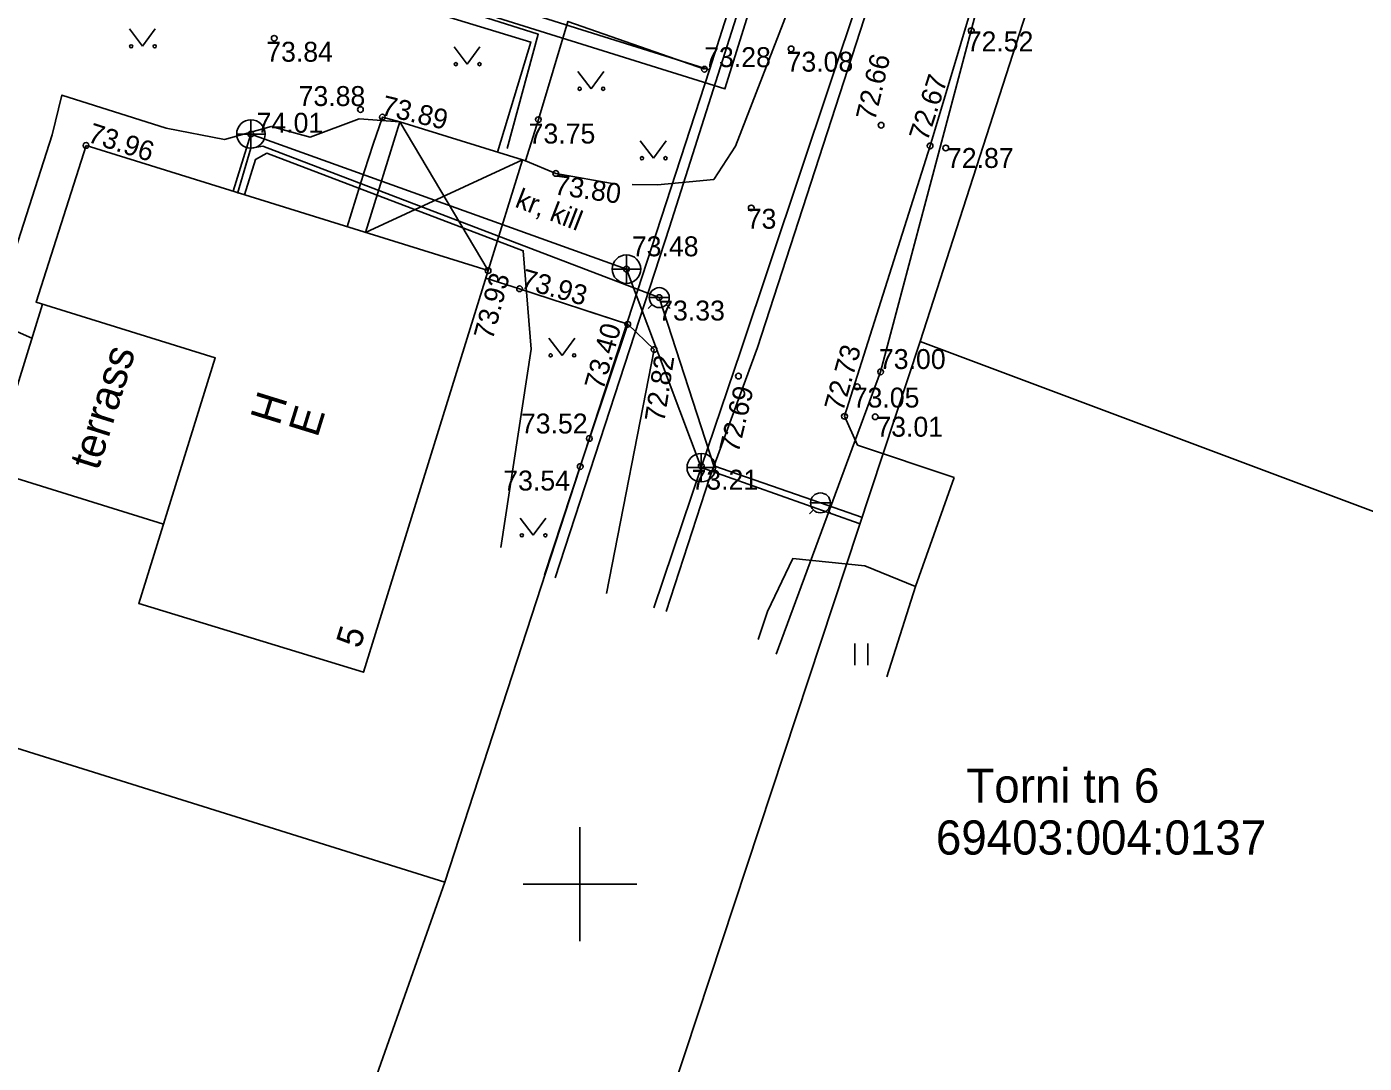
# Model space of a CAD drawing. Extents: x 640815 to 641001, y 6454682 to 6454942.
# Drawn here: x 640880.57 to 640927.55, y 6454843.71 to 6454880.12 of the extents above; entities that cross this region are included whole.
import ezdxf

# ---------------------------------------------------------------- set-up
doc = ezdxf.new("R2010")
doc.units = 0
for name, color, linetype in [('AED', 7, 'Continuous'), ('DTRASS', 7, 'Continuous'), ('HALJASTUS', 7, 'Continuous'), ('HOONE', 7, 'Continuous'), ('KKAEV', 7, 'Continuous'), ('KORGUS-EH2000', 7, 'Continuous'), ('KTRASS', 7, 'Continuous'), ('MOOTPIIR', 7, 'Continuous'), ('MPKAABEL', 7, 'Continuous'), ('PIIR', 7, 'Continuous'), ('TEE', 7, 'Continuous'), ('VKAEV', 7, 'Continuous'), ('VORK', 7, 'Continuous'), ('VTRASS', 7, 'Continuous')]:
    doc.layers.add(name, color=color, linetype=linetype)

msp = doc.modelspace()

# ---------------------------------------------------------------- linework, layer by layer
at = {"layer": 'AED'}
for p, q in [((640892.74, 6454876), (640892.434, 6454875.06)), ((640892.434, 6454875.06), (640891.823, 6454873.097)), ((640897.88, 6454870.92), (640896.691, 6454871.289)), ((640900.33, 6454865.66), (640900.01, 6454864.67)), ((640898.754, 6454860.874), (640900.01, 6454864.67))]:
    msp.add_line(p, q, dxfattribs=at)
for points in [[(640904.37, 6454878.63), (640899.58, 6454880.31), (640898.54, 6454876.86)], [(640904.37, 6454878.63), (640903.295, 6454879.007)], [(640893.677, 6454876.784), (640893.06, 6454876.95), (640892.74, 6454876)], [(640898.54, 6454876.86), (640898.092, 6454875.415), (640897.982, 6454875.449)], [(640900.33, 6454865.66), (640901.68, 6454869.67), (640897.88, 6454870.92)], [(640900.33, 6454865.66), (640901.68, 6454869.67), (640900.347, 6454870.108)]]:
    msp.add_lwpolyline(points, dxfattribs=at)
at = {"layer": 'DTRASS'}
msp.add_lwpolyline([(640906.892, 6454858.081), (640910.562, 6454867.996), (640913.743, 6454879.986), (640916.298, 6454889.806), (640919.217, 6454898.777), (640922.355, 6454908.227)], dxfattribs=at)
at = {"layer": 'HALJASTUS'}
for p, q in [((640884.174, 6454880.044), (640884.637, 6454879.437)), ((640884.637, 6454879.437), (640885.083, 6454880.044)), ((640895.58, 6454879.417), (640896.043, 6454878.81)), ((640896.043, 6454878.81), (640896.489, 6454879.417)), ((640899.925, 6454878.551), (640900.389, 6454877.944)), ((640900.389, 6454877.944), (640900.834, 6454878.551)), ((640902.115, 6454876.111), (640902.578, 6454875.504)), ((640902.578, 6454875.504), (640903.024, 6454876.111)), ((640898.907, 6454869.186), (640899.371, 6454868.579)), ((640899.371, 6454868.579), (640899.816, 6454869.186)), ((640897.895, 6454862.864), (640898.358, 6454862.257)), ((640898.358, 6454862.257), (640898.804, 6454862.864)), ((640909.655, 6454858.451), (640909.655, 6454857.69)), ((640910.11, 6454858.451), (640910.11, 6454857.69))]:
    msp.add_line(p, q, dxfattribs=at)
for points in [[(640864.073, 6454881.844), (640866.741, 6454889.924), (640898.537, 6454879.857), (640897.444, 6454875.847)], [(640864.603, 6454882.064), (640866.949, 6454889.142), (640888.632, 6454882.527), (640898.278, 6454879.584), (640897.1, 6454875.722)], [(640910.781, 6454857.28), (640911.79, 6454860.459)]]:
    msp.add_lwpolyline(points, dxfattribs=at)
for centre in [(640884.236, 6454879.437), (640885.065, 6454879.437), (640895.642, 6454878.81), (640896.471, 6454878.81), (640899.988, 6454877.944), (640900.816, 6454877.944), (640902.177, 6454875.504), (640903.006, 6454875.504), (640898.97, 6454868.579), (640899.799, 6454868.579), (640897.957, 6454862.257), (640898.786, 6454862.257)]:
    msp.add_circle(centre, 0.055, dxfattribs=at)
at = {"layer": 'HOONE'}
for p, q in [((640896.774, 6454871.554), (640893.677, 6454876.784)), ((640897.982, 6454875.449), (640892.465, 6454872.896))]:
    msp.add_line(p, q, dxfattribs=at)
for points in [[(640892.465, 6454872.896), (640893.677, 6454876.784), (640897.982, 6454875.449), (640896.774, 6454871.554)], [(640881.126, 6454870.378), (640879.312, 6454864.531), (640885.368, 6454862.644)]]:
    msp.add_lwpolyline(points, dxfattribs=at)
msp.add_lwpolyline([(640882.651, 6454875.954), (640896.774, 6454871.554), (640892.397, 6454857.448), (640884.502, 6454859.865), (640887.191, 6454868.497), (640880.898, 6454870.449)], close=True, dxfattribs=at)
at = {"layer": 'KKAEV'}
for p, q in [((640888.443, 6454875.854), (640888.443, 6454876.854)), ((640887.943, 6454876.354), (640888.943, 6454876.354)), ((640901.634, 6454871.108), (640901.634, 6454872.108)), ((640901.134, 6454871.608), (640902.134, 6454871.608)), ((640904.261, 6454864.135), (640904.261, 6454865.135)), ((640903.761, 6454864.635), (640904.761, 6454864.635))]:
    msp.add_line(p, q, dxfattribs=at)
for centre in [(640888.443, 6454876.354), (640901.634, 6454871.608), (640904.261, 6454864.635)]:
    msp.add_circle(centre, 0.5, dxfattribs=at)
at = {"layer": 'KORGUS-EH2000'}
for centre in [(640913.743, 6454879.986), (640889.262, 6454879.717), (640907.416, 6454879.346), (640904.37, 6454878.63), (640892.288, 6454877.215), (640893.06, 6454876.95), (640898.54, 6454876.86), (640910.579, 6454876.664), (640888.443, 6454876.354), (640882.651, 6454875.954), (640912.299, 6454875.937), (640912.849, 6454875.863), (640899.152, 6454874.968), (640906.017, 6454873.756), (640896.774, 6454871.554), (640901.634, 6454871.608), (640897.88, 6454870.92), (640902.786, 6454870.607), (640901.68, 6454869.67), (640902.605, 6454868.782), (640905.565, 6454867.849), (640910.562, 6454867.996), (640909.741, 6454867.473), (640909.292, 6454866.437), (640910.37, 6454866.422), (640900.33, 6454865.66), (640900.01, 6454864.67), (640904.26, 6454864.7)]:
    msp.add_circle(centre, 0.1, dxfattribs=at)
at = {"layer": 'KTRASS'}
for p, q in [((640905.655, 6454868.755), (640913.077, 6454890.992)), ((640888.443, 6454876.354), (640887.817, 6454874.345)), ((640888.443, 6454876.354), (640901.634, 6454871.608)), ((640901.634, 6454871.608), (640904.261, 6454864.635)), ((640904.261, 6454864.635), (640905.655, 6454868.755)), ((640902.594, 6454859.709), (640904.261, 6454864.635)), ((640904.261, 6454864.635), (640909.805, 6454862.676))]:
    msp.add_line(p, q, dxfattribs=at)
at = {"layer": 'MOOTPIIR'}
msp.add_lwpolyline([(640865.565, 6454890.291), (640905.093, 6454877.939), (640914.574, 6454908.278), (640875.271, 6454920.016)], close=True, dxfattribs=at)
at = {"layer": 'MPKAABEL'}
for points in [[(640913.829, 6454906.702), (640913.934, 6454906.437), (640913.535, 6454905.577), (640912.26, 6454901.745), (640907.921, 6454888.119), (640903.15, 6454873.079), (640899.132, 6454860.76)], [(640897.221, 6454861.825), (640898.288, 6454868.796), (640898.01, 6454872.256), (640889.001, 6454875.68), (640888.604, 6454875.464), (640888.216, 6454874.22)]]:
    msp.add_lwpolyline(points, dxfattribs=at)
at = {"layer": 'PIIR'}
msp.add_lwpolyline([(640865.02, 6454765.2), (640875.14, 6454793.48), (640885.26, 6454821.73), (640895.26, 6454850.07), (640904.55, 6454878.61), (640913.7, 6454907.27), (640923.52, 6454936.86), (640922.28, 6454941.81), (640936.38, 6454926.17), (640929.9, 6454924.45), (640920.55, 6454895.76), (640911.95, 6454869.07), (640902.82, 6454841.42), (640894.7, 6454818.77), (640897.3, 6454813.22), (640932.2, 6454800.15), (640960.44, 6454789.58), (640966.88, 6454793.12), (640958.12, 6454773.8)], dxfattribs=at)
msp.add_lwpolyline([(640865.02, 6454765.2), (640875.14, 6454793.48), (640885.26, 6454821.73), (640895.26, 6454850.07), (640904.55, 6454878.61), (640913.7, 6454907.27), (640923.52, 6454936.86), (640922.28, 6454941.81), (640936.38, 6454926.17), (640929.9, 6454924.45), (640920.55, 6454895.76), (640911.95, 6454869.07), (640902.82, 6454841.42), (640894.7, 6454818.77), (640897.3, 6454813.22), (640932.2, 6454800.15), (640960.44, 6454789.58), (640966.88, 6454793.12), (640958.12, 6454773.8)], dxfattribs=at)
for points in [[(640913.7, 6454907.27), (640904.55, 6454878.61), (640866.24, 6454890.62), (640875.6, 6454919.26)], [(640911.95, 6454869.07), (640920.55, 6454895.76), (640962.18, 6454880.16), (640955.53, 6454862.44), (640952.23, 6454853.96)], [(640911.95, 6454869.07), (640920.55, 6454895.76), (640962.18, 6454880.16), (640955.53, 6454862.44), (640952.23, 6454853.96)], [(640904.55, 6454878.61), (640895.26, 6454850.07), (640856.91, 6454862.08), (640863.83, 6454883.21), (640866.24, 6454890.62)], [(640902.82, 6454841.42), (640911.95, 6454869.07), (640952.23, 6454853.96), (640944.4, 6454832.73), (640942.16, 6454826.69)], [(640902.82, 6454841.42), (640911.95, 6454869.07), (640952.23, 6454853.96), (640944.4, 6454832.73), (640942.16, 6454826.69)]]:
    msp.add_lwpolyline(points, close=True, dxfattribs=at)
at = {"layer": 'TEE'}
msp.add_line((640913.143, 6454864.283), (640911.79, 6454860.459), dxfattribs=at)
for points in [[(640914.452, 6454883.139), (640912.299, 6454875.937), (640909.292, 6454866.437), (640909.751, 6454865.424), (640913.143, 6454864.283)], [(640907.363, 6454880.82), (640905.459, 6454875.926), (640904.699, 6454874.754), (640902.72, 6454874.564), (640901.829, 6454874.582)], [(640893.677, 6454876.784), (640892.244, 6454876.89), (640890.522, 6454876.244), (640889.16, 6454876.624), (640887.514, 6454876.164), (640885.472, 6454876.56), (640881.802, 6454877.72), (640881.458, 6454876.323), (640879.443, 6454870.089), (640879.934, 6454869.55), (640880.753, 6454869.177)], [(640901.267, 6454874.594), (640901.267, 6454874.594), (640899.152, 6454874.968), (640898.092, 6454875.415)], [(640900.938, 6454860.212), (640902.605, 6454868.782), (640901.68, 6454869.67)], [(640911.79, 6454860.459), (640910.011, 6454861.187), (640907.476, 6454861.439), (640906.583, 6454859.583), (640906.258, 6454858.596)]]:
    msp.add_lwpolyline(points, dxfattribs=at)
at = {"layer": 'VKAEV'}
for p, q in [((640902.436, 6454870.607), (640903.136, 6454870.607)), ((640902.539, 6454870.36), (640902.399, 6454870.22)), ((640903.033, 6454870.36), (640903.173, 6454870.22)), ((640908.199, 6454863.148), (640908.059, 6454863.009)), ((640908.097, 6454863.396), (640908.797, 6454863.396)), ((640908.694, 6454863.148), (640908.834, 6454863.009))]:
    msp.add_line(p, q, dxfattribs=at)
for centre in [(640902.786, 6454870.607), (640908.447, 6454863.396)]:
    msp.add_circle(centre, 0.35, dxfattribs=at)
at = {"layer": 'VORK'}
for p, q in [((640900, 6454852), (640900, 6454848)), ((640898, 6454850), (640902, 6454850))]:
    msp.add_line(p, q, dxfattribs=at)
at = {"layer": 'VTRASS'}
for points in [[(640906.231, 6454868.85), (640913.444, 6454891.089), (640915.653, 6454897.936), (640921.05, 6454915.95), (640921.309, 6454916.814), (640919.412, 6454919.224)], [(640887.974, 6454874.27), (640888.443, 6454875.854), (640888.862, 6454875.925), (640902.786, 6454870.607)], [(640902.786, 6454870.607), (640904.707, 6454864.696)], [(640903.028, 6454859.577), (640904.55, 6454864.268), (640906.231, 6454868.85)], [(640904.707, 6454864.696), (640908.447, 6454863.396), (640909.892, 6454862.893)]]:
    msp.add_lwpolyline(points, dxfattribs=at)

# ---------------------------------------------------------------- texts
at = {"layer": 'HOONE'}
for s, height, rotation, p in [('terrass', 1.08, 72.5951, (640883.078, 6454864.501)), ('H', 1.08, 72.7894, (640889.437, 6454866.077)), ('E', 1.08, 72.7894, (640890.778, 6454865.661)), ('5', 0.9, 72.7894, (640892.276, 6454858.251))]:
    msp.add_text(s, height=height, rotation=rotation, dxfattribs=at).set_placement(p)
at = {"layer": 'KORGUS-EH2000'}
for s, p in [(' 72.52', (640913.324, 6454879.258)), (' 73.84', (640888.721, 6454878.894)), (' 73.28', (640904.103, 6454878.705)), (' 73.08', (640906.998, 6454878.545)), ('73.88', (640890.118, 6454877.338)), ('74.01', (640888.642, 6454876.4)), (' 73.75', (640897.938, 6454876.02)), ('72.87', (640912.891, 6454875.163)), (' 73', (640905.598, 6454873.028)), ('73.48', (640901.823, 6454872.059)), ('73.33', (640902.749, 6454869.803)), (' 73.00', (640910.242, 6454868.099)), (' 73.05', (640909.322, 6454866.745)), (' 73.52', (640897.666, 6454865.834)), ('73.01', (640910.412, 6454865.722)), (' 73.54', (640897.047, 6454863.83)), (' 73.21', (640903.658, 6454863.86))]:
    msp.add_text(s, height=0.7, dxfattribs=at).set_placement(p)
for s, rotation, p in [('72.66', 76.6076, (640910.363, 6454876.789)), ('72.67', 72.083, (640912.205, 6454876.069)), (' 73.89', 346.6383, (640892.73, 6454877.099)), ('73.96', 342.2205, (640882.67, 6454876.09)), ('73.80', 351.782, (640899.068, 6454874.238)), ('73.93', 74.9909, (640896.933, 6454869.094)), (' 73.93', 344.2717, (640897.631, 6454871.025)), (' 73.40', 74.2012, (640900.748, 6454867.079)), ('72.73', 74.2111, (640909.241, 6454866.575)), ('72.82', 81.1737, (640902.961, 6454866.209)), ('72.69', 76.6691, (640905.567, 6454865.123))]:
    msp.add_text(s, height=0.7, rotation=rotation, dxfattribs=at).set_placement(p)
at = {"layer": 'PIIR'}
for s, p in [('Torni tn 6', (640913.574, 6454852.864)), ('69403:004:0137', (640912.503, 6454851.041))]:
    msp.add_text(s, height=1.2, dxfattribs=at).set_placement(p)
at = {"layer": 'TEE'}
msp.add_text('kr, kill', height=0.7, rotation=338.7473, dxfattribs=at).set_placement((640897.682, 6454873.809))

doc.saveas('drawing.dxf')
